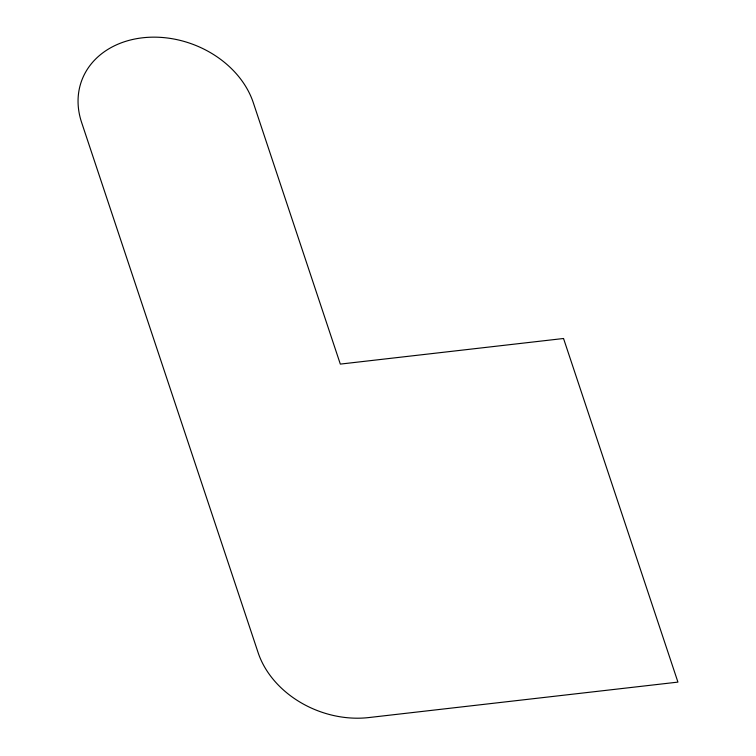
<?xml version="1.0" encoding="UTF-8"?>
<svg xmlns="http://www.w3.org/2000/svg" width="756" height="756" viewBox="0 0 756 756"><rect width="100%" height="100%" fill="white"/><g stroke="black" fill="none" stroke-linecap="round" stroke-linejoin="round"><path stroke-width="1.13" d="M563.541 338.499L340.323 364.099L253.288 102.655A91.485 72.774 20.6 0 0 142.563 37.8A91.485 72.774 20.6 0 0 81.582 122.349L258.136 652.702A91.485 72.774 20.6 0 0 368.862 717.557L677.934 682.11L563.541 338.499"/></g></svg>
